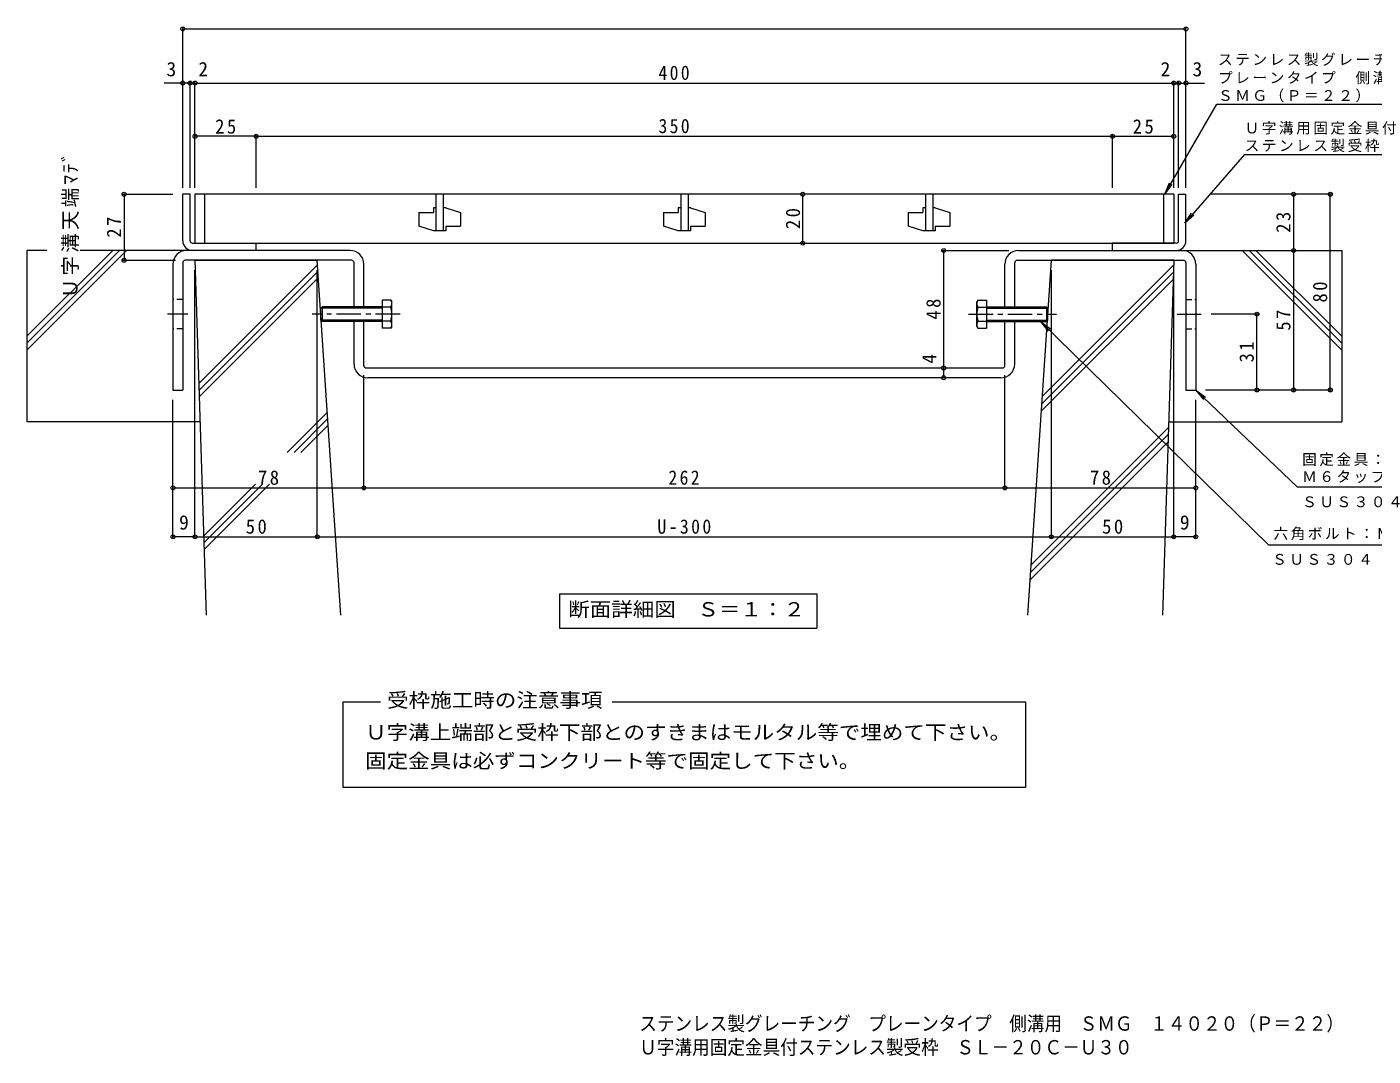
# Model space of a CAD drawing. Units: millimetres at full size; details may follow other scales. Extents: x -343 to 600, y -1771 to 316.
# Drawn here: x -343 to 207, y -388 to 32 of the extents above; entities that cross this region are included whole.
import ezdxf
from ezdxf.enums import TextEntityAlignment as Align

# ---------------------------------------------------------------- set-up
doc = ezdxf.new("R2010")
doc.units = ezdxf.units.MM
doc.header["$LTSCALE"] = 2
doc.header["$PDMODE"] = 32
doc.header["$PDSIZE"] = 1.6
doc.linetypes.add('CHAIN1', pattern=[8, 5, -1, 1, -1])
doc.linetypes.add('DASHED1', pattern=[1.8, 1.2, -0.6])
doc.layers.add('D-0', color=2, linetype='Continuous')
for name, color, linetype, lineweight in [('D-1', 2, 'Continuous', 9), ('D-2', 3, 'Continuous', 9), ('D-4', 7, 'Continuous', 9), ('D-5', 7, 'Continuous', 9), ('D-6', 6, 'Continuous', 5), ('D-8', 3, 'Continuous', 9), ('D-A', 2, 'Continuous', 9)]:
    doc.layers.add(name, color=color, linetype=linetype, lineweight=lineweight)
doc.styles.add('ＭＳ ゴシック', font='')
doc.styles.get('ＭＳ ゴシック').set_extended_font_data('MS Gothic')

msp = doc.modelspace()

# ---------------------------------------------------------------- linework, layer by layer
at = {"layer": 'D-1'}
for p, q in [((-279.174, -54.906), (-279.174, -35.906)), ((-276.174, -35.906), (-279.174, -35.906)), ((-276.174, -54.906), (-276.174, -35.906)), ((127.826, -54.906), (127.826, -35.906)), ((127.826, -35.906), (130.826, -35.906)), ((130.826, -54.906), (130.826, -35.906)), ((-275.174, -58.906), (-276.174, -58.906)), ((-275.174, -55.906), (-249.174, -55.906)), ((-249.174, -58.906), (-275.174, -58.906)), ((-249.174, -58.906), (-249.174, -55.906)), ((126.826, -55.906), (100.826, -55.906)), ((100.826, -58.906), (100.826, -55.906)), ((100.826, -58.906), (126.826, -58.906)), ((126.826, -58.906), (127.826, -58.906))]:
    msp.add_line(p, q, dxfattribs=at)
for centre, radius, start, end in [((-275.174, -54.906), 4, 180, 270), ((-275.174, -54.906), 1, 180, 270), ((126.826, -54.906), 1, 270, 0), ((126.826, -54.906), 4, 270, 0)]:
    msp.add_arc(centre, radius, start, end, dxfattribs=at)
at = {"layer": 'D-2'}
for p, q in [((125.826, -35.906), (-274.174, -35.906)), ((-270.174, -55.906), (-270.174, -35.906)), ((-175.674, -35.906), (-175.674, -50.906)), ((-172.674, -35.906), (-172.674, -50.906)), ((-75.674, -35.906), (-75.674, -50.906)), ((-72.674, -35.906), (-72.674, -50.906)), ((24.326, -35.906), (24.326, -50.906)), ((27.326, -35.906), (27.326, -50.906)), ((121.826, -55.906), (121.826, -35.906)), ((125.826, -35.906), (125.826, -55.906)), ((-182.674, -43.406), (-182.674, -48.906)), ((-182.674, -43.406), (-176.674, -43.406)), ((-176.674, -41.406), (-176.674, -43.406)), ((-175.674, -41.406), (-176.674, -41.406)), ((-171.674, -41.406), (-172.674, -41.406)), ((-82.674, -43.406), (-82.674, -48.906)), ((-82.674, -43.406), (-76.674, -43.406)), ((-76.674, -41.406), (-76.674, -43.406)), ((-75.674, -41.406), (-76.674, -41.406)), ((-71.674, -41.406), (-72.674, -41.406)), ((17.326, -43.406), (17.326, -48.906)), ((17.326, -43.406), (23.326, -43.406)), ((23.326, -41.406), (23.326, -43.406)), ((24.326, -41.406), (23.326, -41.406)), ((28.326, -41.406), (27.326, -41.406)), ((-171.674, -48.906), (-165.674, -48.906)), ((-71.674, -48.906), (-65.674, -48.906)), ((28.326, -48.906), (34.326, -48.906))]:
    msp.add_line(p, q, dxfattribs=at)
for points in [[(-274.174, -35.906), (-274.174, -55.906), (125.826, -55.906)], [(-171.674, -41.406), (-165.674, -43.406), (-165.674, -48.906)], [(-71.674, -41.406), (-65.674, -43.406), (-65.674, -48.906)], [(28.326, -41.406), (34.326, -43.406), (34.326, -48.906)], [(-171.674, -48.906), (-171.674, -50.906), (-176.674, -50.906), (-182.674, -48.906)], [(-71.674, -48.906), (-71.674, -50.906), (-76.674, -50.906), (-82.674, -48.906)], [(28.326, -48.906), (28.326, -50.906), (23.326, -50.906), (17.326, -48.906)]]:
    msp.add_lwpolyline(points, dxfattribs=at)
at = {"layer": 'D-4'}
for p, q in [((-279.174, -33.315), (-279.174, 32.267)), ((-279.174, 31.667), (130.826, 31.667)), ((130.826, -33.315), (130.826, 32.267)), ((-275.174, 9.528), (-286.706, 9.528)), ((-276.174, -33.315), (-276.174, 10.128)), ((-274.174, 9.528), (-275.174, 9.528)), ((-274.174, -33.315), (-274.174, 10.128)), ((-274.174, 9.528), (125.826, 9.528)), ((125.826, -33.315), (125.826, 10.128)), ((125.826, 9.528), (126.826, 9.528)), ((126.826, 9.528), (138.358, 9.528)), ((127.826, -33.315), (127.826, 10.128)), ((-249.174, -12.222), (-274.174, -12.222)), ((-249.174, -33.315), (-249.174, -11.622)), ((-249.174, -12.222), (100.826, -12.222)), ((100.826, -33.315), (100.826, -11.622)), ((100.826, -12.222), (125.826, -12.222)), ((-303.774, -35.906), (-283.174, -35.906)), ((-303.174, -35.906), (-303.174, -62.906)), ((-25.788, -55.906), (-25.788, -35.906)), ((190.426, -35.906), (141.079, -35.906)), ((174.826, -35.906), (174.826, -58.906)), ((189.826, -115.906), (189.826, -35.906)), ((31.226, -58.906), (58.426, -58.906)), ((174.826, -58.906), (174.826, -115.906)), ((-303.774, -62.906), (-282.174, -62.906)), ((-274.174, -176.506), (-274.174, -66.906)), ((-224.174, -176.506), (-224.174, -66.906)), ((75.826, -176.506), (75.826, -66.906)), ((125.826, -176.506), (125.826, -66.906)), ((160.426, -84.906), (141.079, -84.906)), ((159.826, -115.906), (159.826, -84.906)), ((-205.174, -156.506), (-205.174, -109.906)), ((56.826, -156.506), (56.826, -109.906)), ((-283.174, -176.506), (-283.174, -119.906)), ((134.826, -176.506), (134.826, -119.906)), ((190.426, -115.906), (138.826, -115.906)), ((-283.174, -155.906), (-205.174, -155.906)), ((-205.174, -155.906), (56.826, -155.906)), ((56.826, -155.906), (134.826, -155.906)), ((-274.174, -175.906), (-283.174, -175.906)), ((-274.174, -175.906), (-224.174, -175.906)), ((-224.174, -175.906), (75.826, -175.906)), ((75.826, -175.906), (125.826, -175.906)), ((134.826, -175.906), (125.826, -175.906))]:
    msp.add_line(p, q, dxfattribs=at)
msp.add_lwpolyline([(31.826, -110.906), (31.826, -106.906), (31.826, -58.906)], dxfattribs=at)
for p in [(-279.174, 31.667), (130.826, 31.667), (-279.174, 9.528), (-276.174, 9.528), (-274.174, 9.528), (125.826, 9.528), (127.826, 9.528), (130.826, 9.528), (-274.174, -12.222), (-249.174, -12.222), (100.826, -12.222), (125.826, -12.222), (-303.174, -35.906), (-25.788, -35.906), (174.826, -35.906), (189.826, -35.906), (-25.788, -55.906), (31.826, -58.906), (174.826, -58.906), (-303.174, -62.906), (159.826, -84.906), (31.826, -106.906), (31.826, -110.906), (159.826, -115.906), (174.826, -115.906), (189.826, -115.906), (-283.174, -155.906), (-205.174, -155.906), (56.826, -155.906), (134.826, -155.906), (-283.174, -175.906), (-274.174, -175.906), (-224.174, -175.906), (75.826, -175.906), (125.826, -175.906), (134.826, -175.906)]:
    msp.add_point(p, dxfattribs=at)
at = {"layer": 'D-5'}
for p, q in [((122.166, -35.906), (143.451, 0.961)), ((143.451, 0.961), (228.034, 0.961)), ((154.782, -19.641), (130.317, -47.75)), ((154.782, -19.641), (280.069, -19.641)), ((122.166, -35.906), (124.079, -31.287)), ((122.166, -35.906), (125.209, -31.939)), ((130.317, -47.75), (133.08, -43.582)), ((130.317, -47.75), (134.064, -44.439)), ((71.449, -87.906), (74.532, -91.842)), ((134.826, -115.906), (137.962, -119.8)), ((254.293, -155.648), (176.478, -155.648)), ((-125.244, -199.216), (-20.044, -199.216)), ((-125.244, -199.216), (-125.244, -213.216)), ((-20.044, -199.216), (-20.044, -213.216)), ((-125.244, -213.216), (-20.044, -213.216)), ((-213.632, -243.358), (-198.416, -243.358)), ((-213.632, -278.28), (-213.632, -243.358)), ((-103.702, -243.358), (65.284, -243.358)), ((65.284, -243.358), (65.284, -278.28)), ((65.284, -278.28), (-213.632, -278.28))]:
    msp.add_line(p, q, dxfattribs=at)
for points in [[(244.407, -179.26), (164.636, -179.26), (71.449, -87.906), (75.446, -90.91)], [(176.478, -155.648), (134.826, -115.906), (138.863, -118.856)]]:
    msp.add_lwpolyline(points, dxfattribs=at)
at = {"layer": 'D-6'}
for p, q in [((-342.854, -58.906), (-342.854, -128.906)), ((-342.854, -93.964), (-307.796, -58.906)), ((-342.854, -99.621), (-302.14, -58.906)), ((-342.854, -96.792), (-304.968, -58.906)), ((-334.68, -58.906), (-342.854, -58.906)), ((-275.174, -58.906), (-321.083, -58.906)), ((194.506, -99.62), (153.792, -58.906)), ((194.506, -96.792), (156.62, -58.906)), ((194.506, -93.963), (159.449, -58.906)), ((-274.174, -62.906), (-224.174, -62.906)), ((-274.174, -62.906), (-269.643, -207.906)), ((-272.601, -113.234), (-224.055, -64.688)), ((-214.507, -207.906), (-224.174, -62.906)), ((66.159, -207.906), (75.826, -62.906)), ((72.119, -118.514), (125.765, -64.868)), ((125.826, -62.906), (75.826, -62.906)), ((125.826, -62.906), (121.295, -207.906)), ((-272.515, -115.977), (-223.878, -67.34)), ((-272.43, -118.719), (-223.702, -69.991)), ((71.715, -124.575), (125.582, -70.707)), ((71.917, -121.544), (125.674, -67.788)), ((-236.529, -141.455), (-220.037, -124.963)), ((-272.111, -128.906), (-342.854, -128.906)), ((-233.701, -141.455), (-219.86, -127.615)), ((-230.873, -141.455), (-219.683, -130.266)), ((67.526, -187.4), (123.691, -131.235)), ((123.764, -128.906), (194.506, -128.906)), ((67.122, -193.46), (123.508, -137.074)), ((67.325, -190.43), (123.6, -134.155)), ((-270.653, -175.579), (-249.437, -154.363)), ((-270.567, -178.322), (-246.608, -154.363)), ((-270.481, -181.064), (-243.78, -154.363))]:
    msp.add_line(p, q, dxfattribs=at)
msp.add_lwpolyline([(126.826, -58.906), (194.506, -58.906), (194.506, -128.906)], dxfattribs=at)
at = {"layer": 'D-8'}
for p, q in [((-210.774, -58.906), (-277.574, -58.906)), ((62.426, -58.906), (129.226, -58.906)), ((-283.174, -64.506), (-283.174, -115.906)), ((-279.174, -63.906), (-279.174, -115.906)), ((-210.174, -62.906), (-278.174, -62.906)), ((-209.174, -81.906), (-209.174, -63.906)), ((-205.174, -81.906), (-205.174, -64.506)), ((56.826, -81.906), (56.826, -64.506)), ((60.826, -81.906), (60.826, -63.906)), ((61.826, -62.906), (129.826, -62.906)), ((130.826, -63.906), (130.826, -115.906)), ((134.826, -64.506), (134.826, -115.906)), ((-209.174, -105.306), (-209.174, -87.906)), ((-205.174, -105.906), (-205.174, -87.906)), ((56.826, -105.906), (56.826, -87.906)), ((60.826, -105.306), (60.826, -87.906)), ((-204.174, -106.906), (55.826, -106.906)), ((55.226, -110.906), (-203.574, -110.906)), ((-283.174, -115.906), (-279.174, -115.906)), ((130.826, -115.906), (134.826, -115.906))]:
    msp.add_line(p, q, dxfattribs=at)
at = {"layer": 'D-8', "linetype": 'DASHED1'}
for p, q in [((-279.174, -78.906), (-283.174, -78.906)), ((-205.174, -81.906), (-209.174, -81.906)), ((56.826, -81.906), (60.826, -81.906)), ((130.826, -78.906), (134.826, -78.906)), ((-205.174, -87.906), (-209.174, -87.906)), ((56.826, -87.906), (60.826, -87.906)), ((-279.174, -90.906), (-283.174, -90.906)), ((130.826, -90.906), (134.826, -90.906))]:
    msp.add_line(p, q, dxfattribs=at)
at = {"layer": 'D-8', "linetype": 'CHAIN1'}
for p, q in [((-277.025, -84.906), (-285.427, -84.906)), ((127.245, -84.906), (137.079, -84.906))]:
    msp.add_line(p, q, dxfattribs=at)
at = {"layer": 'D-8'}
for centre, radius, start, end in [((-277.574, -64.506), 5.6, 90, 180), ((-210.774, -64.506), 5.6, 359.99998, 89.99998), ((62.426, -64.506), 5.6, 90.00008, 180.00008), ((129.226, -64.506), 5.6, 0.00008, 90.00008), ((-278.174, -63.906), 1, 90, 180), ((-210.174, -63.906), 1, 0, 90), ((61.826, -63.906), 1, 90.00008, 180.00008), ((129.826, -63.906), 1, 0.00008, 90.00008), ((-203.574, -105.306), 5.6, 180, 270), ((-204.174, -105.906), 1, 180, 270), ((55.226, -105.306), 5.6, 270, 0.00008), ((55.826, -105.906), 1, 270, 0.00008)]:
    msp.add_arc(centre, radius, start, end, dxfattribs=at)
at = {"layer": 'D-A'}
for p, q in [((-222.707, -82.448), (-222.166, -81.906)), ((-222.707, -87.365), (-222.707, -82.448)), ((-197.707, -82.448), (-222.707, -82.448)), ((-222.166, -81.906), (-222.166, -87.906)), ((-197.707, -81.906), (-222.166, -81.906)), ((-197.707, -79.133), (-197.707, -90.68)), ((-194.154, -79.133), (-197.707, -79.133)), ((-194.154, -82.02), (-197.707, -82.02)), ((-194.154, -79.133), (-193.707, -79.906)), ((-193.707, -89.906), (-193.707, -79.906)), ((45.806, -79.133), (45.359, -79.906)), ((45.359, -89.906), (45.359, -79.906)), ((45.806, -79.133), (49.359, -79.133)), ((45.806, -82.019), (49.359, -82.019)), ((49.359, -79.133), (49.359, -90.68)), ((49.359, -81.906), (73.818, -81.906)), ((49.359, -82.448), (74.359, -82.448)), ((73.818, -81.906), (73.818, -87.906)), ((74.359, -82.448), (73.818, -81.906)), ((74.359, -87.365), (74.359, -82.448)), ((-222.707, -87.365), (-222.166, -87.906)), ((-197.707, -87.365), (-222.707, -87.365)), ((-197.707, -87.906), (-222.166, -87.906)), ((-194.154, -87.793), (-197.707, -87.793)), ((45.806, -87.793), (49.359, -87.793)), ((49.359, -87.365), (74.359, -87.365)), ((49.359, -87.906), (73.818, -87.906)), ((74.359, -87.365), (73.818, -87.906)), ((-194.154, -90.68), (-197.707, -90.68)), ((-193.707, -89.906), (-194.154, -90.68)), ((45.359, -89.906), (45.806, -90.68)), ((45.806, -90.68), (49.359, -90.68))]:
    msp.add_line(p, q, dxfattribs=at)
at = {"layer": 'D-A', "linetype": 'CHAIN1'}
for p, q in [((-190.346, -84.906), (-226.24, -84.906)), ((41.998, -84.906), (77.892, -84.906))]:
    msp.add_line(p, q, dxfattribs=at)
at = {"layer": 'D-A'}
for centre, radius, start, end in [((-197.105, -80.837), 3.408, 4.38434, 30.00008), ((-196.554, -80.486), 2.848, 327.42453, 358.19139), ((-203.261, -84.906), 9.553, 342.41212, 17.58804), ((48.757, -80.836), 3.408, 150, 175.61575), ((48.206, -80.486), 2.848, 181.80869, 212.57555), ((54.913, -84.906), 9.553, 162.41203, 197.58795), ((-196.553, -89.326), 2.848, 1.80878, 32.57564), ((48.206, -89.326), 2.848, 147.42445, 178.19131), ((-197.105, -88.976), 3.408, 330.00009, 355.61583), ((48.757, -88.976), 3.408, 184.38426, 210)]:
    msp.add_arc(centre, radius, start, end, dxfattribs=at)

# ---------------------------------------------------------------- texts
at = {"layer": 'D-0', "style": 'ＭＳ ゴシック', "width": 0.9}
msp.add_text('Ｕ字溝用固定金具付ステンレス製受枠\u3000ＳＬ－２０Ｃ－Ｕ３０', height=5.865, dxfattribs=at).set_placement((-92.591, -389.171), align=Align.BOTTOM_LEFT)
at = {"layer": 'D-4', "color": 2, "style": 'ＭＳ ゴシック'}
for s, p in [('3', (-285.834, 10.528)), ('2', (-272.806, 10.528)), ('2', (120.458, 10.528)), ('3', (133.486, 10.528)), ('9', (-280.674, -174.706)), ('9', (128.326, -174.706))]:
    msp.add_text(s, height=5.865, dxfattribs=at).set_placement(p, align=Align.BOTTOM_LEFT)
msp.add_text('4', height=5.865, rotation=90, dxfattribs=at).set_placement((30.626, -105.133), align=Align.BOTTOM_LEFT)
at = {"layer": 'D-4', "color": 2, "char_height": 5.865, "attachment_point": 7, "style": 'ＭＳ ゴシック'}
for s, insert in [('\\T1.27;\\W0.9;400', (-84.738, 10.722)), ('\\T1.27;\\W0.95;25', (-265.924, -11.222)), ('\\T1.27;\\W0.9;350', (-84.738, -11.038)), ('\\T1.27;\\W0.95;25', (109.076, -11.222)), ('\\T1.27;\\W0.95;78', (-248.424, -154.706)), ('\\T1.27;\\W0.9;262', (-80.674, -154.706)), ('\\T1.27;\\W0.95;78', (91.576, -154.706)), ('\\T1.27;\\W0.95;50', (-253.424, -174.706)), ('\\T1.28;\\W0.9;U-300', (-85.174, -174.706)), ('\\T1.27;\\W0.95;50', (96.576, -174.706))]:
    msp.add_mtext(s, dxfattribs=dict(at, insert=insert))
at = {"layer": 'D-4', "color": 2, "char_height": 5.865, "attachment_point": 7, "rotation": 90, "style": 'ＭＳ ゴシック'}
for s, insert in [('\\T1.16;Ｕ字溝天端ﾏﾃﾞ', (-321.555, -78.406)), ('\\T1.27;\\W0.95;20', (-26.788, -50.156)), ('\\T1.27;\\W0.95;23', (173.626, -51.656)), ('\\T1.27;\\W0.95;27', (-304.374, -53.656)), ('\\T1.27;\\W0.95;80', (188.626, -80.156)), ('\\T1.27;\\W0.95;48', (30.626, -87.156)), ('\\T1.27;\\W0.95;57', (173.626, -91.656)), ('\\T1.27;\\W0.95;31', (158.626, -104.656))]:
    msp.add_mtext(s, dxfattribs=dict(at, insert=insert))
at = {"layer": 'D-5', "color": 2, "style": 'ＭＳ ゴシック'}
for s, width, p in [('断面詳細図\u3000Ｓ＝１：２', 1.1, (-121.644, -210.216)), ('受枠施工時の注意事項', 1.1, (-195.638, -247.327)), ('Ｕ字溝上端部と受枠下部とのすきまはモルタル等で埋めて下さい。', 1.1, (-204.638, -260.468)), ('固定金具は必ずコンクリート等で固定して下さい。', 1.1, (-204.638, -272.128)), ('ステンレス製グレーチング\u3000プレーンタイプ\u3000側溝用\u3000ＳＭＧ\u3000１４０２０（Ｐ＝２２）', 0.9, (-92.591, -379.48))]:
    msp.add_text(s, height=5.865, dxfattribs=dict(at, width=width)).set_placement(p, align=Align.BOTTOM_LEFT)
at = {"layer": 'D-5', "char_height": 4.399, "attachment_point": 7, "style": 'ＭＳ ゴシック'}
for s, insert in [('\\T1.17;ステンレス製グレーチング', (143.932, 16.487)), ('\\T1.17;プレーンタイプ\u3000側溝用', (143.932, 8.993)), ('\\T1.17;ＳＭＧ（Ｐ＝２２）', (143.932, 1.666)), ('\\T1.17;Ｕ字溝用固定金具付', (154.786, -11.54)), ('\\T1.17;ステンレス製受枠ＳＬ－２０Ｃ－Ｕ３０', (154.786, -18.69)), ('\\T1.17;固定金具：ＦＢ４×３２', (178.293, -146.982)), ('\\T1.17;Ｍ６タップ加工付', (178.293, -153.982)), ('\\T1.17;ＳＵＳ３０４', (178.293, -163.869)), ('\\T1.17;六角ボルト：Ｍ６×２５', (166.585, -177.26)), ('\\T1.17;ＳＵＳ３０４', (166.064, -187.393))]:
    msp.add_mtext(s, dxfattribs=dict(at, insert=insert))

doc.saveas('drawing.dxf')
